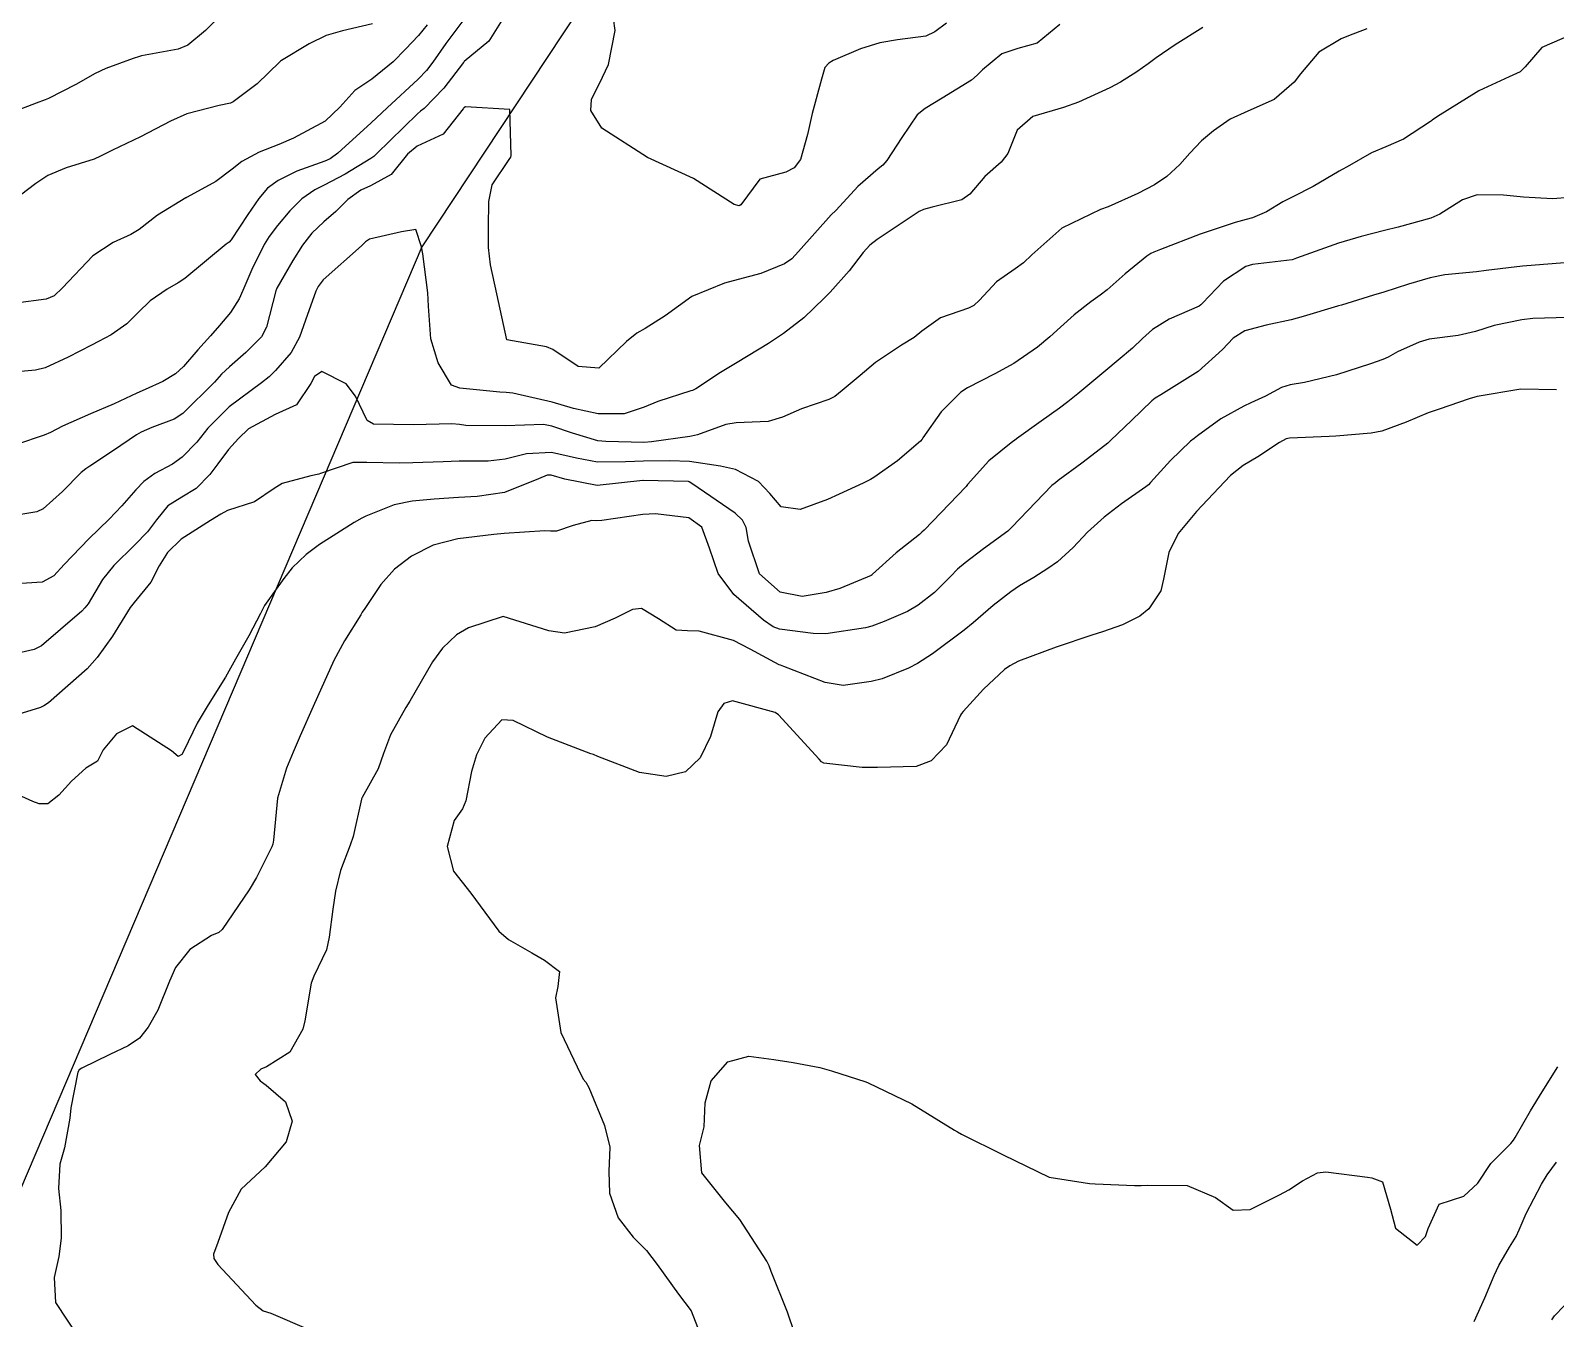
# Model space of a CAD drawing. Header units: metres. Extents: x 318500 to 325275, y 7408834 to 7428799.
# Drawn here: x 319879.1 to 319945.3, y 7411815.9 to 7411871.8 of the extents above; entities that cross this region are included whole.
import ezdxf

# ---------------------------------------------------------------- set-up
doc = ezdxf.new("R2010")
doc.units = ezdxf.units.M
doc.header["$MEASUREMENT"] = 0
for name, color, linetype in [('Curvas de Nivel 1m', 11, 'Continuous'), ('Curvas de Nivel 5m', 15, 'Continuous'), ('Vias Secundárias', 230, 'Continuous')]:
    doc.layers.add(name, color=color, linetype=linetype)

msp = doc.modelspace()

# ---------------------------------------------------------------- linework, layer by layer
at = {"layer": 'Curvas de Nivel 1m', "flags": 128}
for points, elevation in [([(319897.979, 7411872.322), (319897.148, 7411871.213), (319896.593, 7411870.404), (319896.311, 7411870.042), (319895.943, 7411869.675), (319894.6, 7411868.43), (319893.913, 7411867.779), (319892.469, 7411866.461), (319892.14, 7411866.223), (319891.895, 7411866.113), (319890.691, 7411865.678), (319889.882, 7411865.273), (319889.422, 7411864.951), (319889.034, 7411864.503), (319888.565, 7411863.804), (319887.843, 7411862.708), (319887.752, 7411862.61), (319887.617, 7411862.523), (319885.825, 7411861.024), (319885.544, 7411860.832), (319885.058, 7411860.558), (319884.321, 7411860.056), (319883.805, 7411859.556), (319883.31, 7411859.065), (319882.636, 7411858.587), (319882.088, 7411858.293), (319881.783, 7411858.138), (319880.775, 7411857.615), (319879.768, 7411857.147), (319879.35, 7411857.05), (319877.764, 7411856.911)], 736), ([(319887.472, 7411872.528), (319886.727, 7411871.78), (319885.959, 7411871.151), (319885.543, 7411870.968), (319883.952, 7411870.678), (319883.864, 7411870.659), (319883.59, 7411870.575), (319882.397, 7411870.139), (319881.94, 7411869.918), (319881.103, 7411869.442), (319879.923, 7411868.835), (319879.78, 7411868.773), (319879.378, 7411868.635), (319878.332, 7411868.23)], 739), ([(319923.777, 7411872.043), (319922.793, 7411871.232), (319921.964, 7411871.001), (319921.269, 7411870.768), (319920.423, 7411870.085), (319920.192, 7411869.843), (319919.945, 7411869.633), (319918.671, 7411868.842), (319917.933, 7411868.402), (319917.585, 7411868.125), (319916.931, 7411867.15), (319916.274, 7411866.144), (319916.098, 7411865.946), (319915.894, 7411865.779), (319915.025, 7411865.016), (319914.238, 7411864.166), (319914.057, 7411863.979), (319913.866, 7411863.79), (319912.447, 7411862.191), (319912.157, 7411861.883), (319911.842, 7411861.669), (319910.814, 7411861.237), (319909.831, 7411860.978), (319909.236, 7411860.828), (319907.82, 7411860.25), (319906.665, 7411859.41), (319905.799, 7411858.856), (319905.431, 7411858.65), (319904.989, 7411858.292), (319903.778, 7411857.135), (319902.887, 7411857.211), (319901.786, 7411857.941), (319901.511, 7411858.058), (319899.79, 7411858.36), (319899.36, 7411860.367), (319899.085, 7411861.623), (319898.999, 7411862.373), (319898.994, 7411863.232), (319899.013, 7411864.373), (319899.158, 7411865.094), (319899.897, 7411866.19), (319899.973, 7411866.285), (319899.989, 7411866.359), (319899.93, 7411868.36), (319898.008, 7411868.466), (319897.93, 7411868.427), (319897.914, 7411868.407), (319897.898, 7411868.39), (319897.03, 7411867.282), (319895.905, 7411866.766), (319895.485, 7411866.416), (319894.781, 7411865.532), (319893.879, 7411865.051), (319893.462, 7411864.86), (319892.904, 7411864.454), (319892.385, 7411863.94), (319891.855, 7411863.478), (319891.332, 7411862.991), (319890.928, 7411862.479), (319890.509, 7411861.808), (319889.821, 7411860.605), (319889.777, 7411860.491), (319889.376, 7411858.917), (319889.15, 7411858.5), (319888.478, 7411857.811), (319887.77, 7411857.199), (319887.419, 7411856.872), (319887.11, 7411856.53), (319885.746, 7411855.166), (319885.372, 7411854.925), (319884.405, 7411854.563), (319883.94, 7411854.365), (319883.735, 7411854.25), (319882.739, 7411853.571), (319881.714, 7411852.891), (319881.538, 7411852.777), (319881.336, 7411852.606), (319880.532, 7411851.783), (319879.686, 7411851.038), (319879.405, 7411850.911), (319877.87, 7411850.648)], 734), ([(319937.097, 7411871.863), (319936.3, 7411871.55), (319935.973, 7411871.429), (319935.007, 7411870.851), (319934.213, 7411869.906), (319933.946, 7411869.537), (319933.069, 7411868.789), (319931.934, 7411868.286), (319931.165, 7411867.941), (319930.438, 7411867.436), (319929.916, 7411866.994), (319929.411, 7411866.464), (319928.986, 7411865.974), (319928.424, 7411865.45), (319927.886, 7411865.087), (319927.16, 7411864.718), (319925.872, 7411864.136), (319925.539, 7411864.015), (319923.862, 7411863.215), (319922.569, 7411862.059), (319922.203, 7411861.706), (319921.841, 7411861.453), (319921.03, 7411860.88), (319920.299, 7411860.085), (319920.052, 7411859.852), (319919.815, 7411859.744), (319918.6, 7411859.316), (319917.799, 7411858.738), (319917.456, 7411858.464), (319916.905, 7411858.133), (319915.782, 7411857.381), (319915.112, 7411856.821), (319914.342, 7411856.164), (319914.021, 7411855.912), (319913.764, 7411855.774), (319912.575, 7411855.371), (319911.752, 7411855.005), (319911.128, 7411854.83), (319909.748, 7411854.77), (319909.29, 7411854.692), (319908.063, 7411854.247), (319907.806, 7411854.182), (319907.739, 7411854.17), (319906.073, 7411853.937), (319905.735, 7411853.92), (319904.083, 7411853.956), (319903.735, 7411853.991), (319902.636, 7411854.321), (319901.744, 7411854.627), (319901.392, 7411854.689), (319899.744, 7411854.64), (319898.011, 7411854.653), (319897.743, 7411854.688), (319897.407, 7411854.73), (319895.743, 7411854.68), (319894.012, 7411854.705), (319893.744, 7411854.863), (319893.234, 7411855.927), (319892.828, 7411856.454), (319891.768, 7411856.998), (319891.458, 7411856.78), (319891.297, 7411856.475), (319890.679, 7411855.552), (319889.746, 7411855.128), (319888.594, 7411854.507), (319888.158, 7411854.09), (319887.726, 7411853.606), (319887.255, 7411852.989), (319886.921, 7411852.532), (319886.327, 7411851.915), (319885.695, 7411851.543), (319885.086, 7411851.159), (319884.598, 7411850.561), (319884.204, 7411850.035), (319883.669, 7411849.48), (319882.748, 7411848.584), (319882.266, 7411847.976), (319881.635, 7411846.922), (319881.498, 7411846.736), (319881.359, 7411846.604), (319880.434, 7411845.801), (319879.607, 7411845.097), (319879.298, 7411844.94), (319878.041, 7411844.646)], 732), ([(319945.978, 7411871.607), (319944.684, 7411871.048), (319943.957, 7411870.215), (319943.739, 7411869.988), (319943.263, 7411869.78), (319941.944, 7411869.17), (319940.161, 7411868.056), (319939.931, 7411867.892), (319939.897, 7411867.864), (319939.861, 7411867.831), (319938.689, 7411867.072), (319937.913, 7411866.738), (319937.298, 7411866.471), (319936.243, 7411865.875), (319936.026, 7411865.75), (319935.897, 7411865.681), (319934.766, 7411865.017), (319933.88, 7411864.572), (319933.444, 7411864.347), (319932.742, 7411863.921), (319932.137, 7411863.658), (319931.866, 7411863.579), (319931.377, 7411863.449), (319929.86, 7411862.956), (319928.148, 7411862.281), (319927.852, 7411862.162), (319927.731, 7411862.111), (319927.557, 7411861.993), (319926.611, 7411861.229), (319925.828, 7411860.54), (319925.532, 7411860.307), (319925.13, 7411860.02), (319924.397, 7411859.445), (319923.803, 7411858.915), (319923.345, 7411858.498), (319922.806, 7411858.055), (319921.783, 7411857.341), (319920.962, 7411856.895), (319919.772, 7411856.29), (319919.48, 7411856.094), (319918.627, 7411855.237), (319917.844, 7411854.118), (319917.802, 7411854.056), (319917.738, 7411853.975), (319916.744, 7411853.115), (319915.714, 7411852.393), (319915.561, 7411852.303), (319915.247, 7411852.155), (319914.202, 7411851.668), (319913.703, 7411851.447), (319912.51, 7411851), (319911.699, 7411851.117), (319911.195, 7411851.698), (319910.704, 7411852.215), (319909.718, 7411852.739), (319909.068, 7411852.889), (319907.722, 7411853.082), (319906.871, 7411853.114), (319905.722, 7411853.1), (319904.936, 7411853.078), (319903.721, 7411853.054), (319902.81, 7411853.233), (319901.727, 7411853.479), (319900.647, 7411853.426), (319899.722, 7411853.19), (319898.992, 7411853.1), (319897.721, 7411853.1), (319897.037, 7411853.08), (319895.719, 7411853.031), (319895.127, 7411853.01), (319893.719, 7411853.051), (319893.123, 7411853.045), (319891.712, 7411852.574), (319891.638, 7411852.544), (319891.299, 7411852.474), (319890.052, 7411852.139), (319889.701, 7411851.922), (319888.853, 7411851.342), (319887.687, 7411850.965), (319887.398, 7411850.81), (319886.938, 7411850.531), (319885.672, 7411849.717), (319885.085, 7411849.136), (319884.71, 7411848.56), (319884.354, 7411847.858), (319883.636, 7411846.974), (319883.456, 7411846.75), (319883.347, 7411846.574), (319882.688, 7411845.51), (319882.023, 7411844.594), (319881.595, 7411844.095), (319879.923, 7411842.625), (319879.721, 7411842.484), (319879.577, 7411842.424), (319878.21, 7411842)], 731), ([(319896.345, 7411872.035), (319895.967, 7411871.567), (319895.396, 7411870.981), (319894.872, 7411870.426), (319893.939, 7411869.673), (319893.205, 7411869.177), (319892.559, 7411868.46), (319891.914, 7411867.857), (319890.538, 7411867.116), (319889.903, 7411866.838), (319889.05, 7411866.503), (319888.307, 7411866.1), (319887.889, 7411865.766), (319887.179, 7411865.232), (319885.93, 7411864.549), (319885.89, 7411864.53), (319885.87, 7411864.519), (319884.652, 7411863.768), (319883.849, 7411863.156), (319883.49, 7411862.931), (319882.716, 7411862.587), (319881.834, 7411862.007), (319880.52, 7411860.62), (319880.163, 7411860.277), (319879.812, 7411860.129), (319878.502, 7411859.95)], 737), ([(319929.979, 7411871.914), (319928.785, 7411871.161), (319927.959, 7411870.596), (319927.607, 7411870.342), (319927.125, 7411869.998), (319926.413, 7411869.538), (319925.943, 7411869.298), (319924.584, 7411868.677), (319923.934, 7411868.441), (319922.612, 7411868.06), (319921.921, 7411867.454), (319921.525, 7411866.455), (319921.238, 7411866.077), (319920.527, 7411865.447), (319919.879, 7411864.689), (319919.533, 7411864.437), (319918.245, 7411864.114), (319917.869, 7411864.02), (319917.676, 7411863.931), (319915.856, 7411862.719), (319915.539, 7411862.467), (319915.253, 7411862.156), (319914.642, 7411861.358), (319913.824, 7411860.435), (319913.69, 7411860.304), (319913.552, 7411860.174), (319912.68, 7411859.314), (319911.797, 7411858.645), (319911.533, 7411858.465), (319911.15, 7411858.21), (319909.781, 7411857.379), (319909.069, 7411856.945), (319907.993, 7411856.248), (319907.842, 7411856.176), (319907.769, 7411856.153), (319906.34, 7411855.692), (319905.758, 7411855.45), (319904.884, 7411855.162), (319903.753, 7411855.151), (319902.692, 7411855.385), (319901.76, 7411855.656), (319900.062, 7411856.059), (319899.766, 7411856.086), (319899.495, 7411856.093), (319897.759, 7411856.271), (319897.4, 7411856.394), (319896.812, 7411857.362), (319896.5, 7411858.403), (319896.394, 7411859.821), (319896.368, 7411860.405), (319896.148, 7411862.096), (319896.096, 7411862.407), (319895.851, 7411863.151), (319895.224, 7411863.044), (319893.844, 7411862.732), (319893.671, 7411862.615), (319893.49, 7411862.445), (319891.825, 7411860.975), (319891.612, 7411860.683), (319891.508, 7411860.473), (319891.061, 7411859.217), (319890.807, 7411858.48), (319890.444, 7411857.819), (319889.768, 7411857.034), (319889.493, 7411856.765), (319889.154, 7411856.499), (319887.749, 7411855.455), (319886.824, 7411854.534), (319886.345, 7411853.927), (319885.721, 7411853.274), (319885.291, 7411852.98), (319884.528, 7411852.562), (319884.049, 7411852.222), (319883.699, 7411851.863), (319883.101, 7411851.166), (319882.55, 7411850.587), (319881.671, 7411849.736), (319880.593, 7411848.616), (319880.148, 7411848.127), (319879.648, 7411847.857), (319878.511, 7411847.777)], 733), ([(319893.974, 7411872.072), (319892.663, 7411871.767), (319891.966, 7411871.563), (319891.227, 7411871.211), (319890.022, 7411870.489), (319889.981, 7411870.458), (319889.949, 7411870.428), (319888.966, 7411869.473), (319887.922, 7411868.687), (319887.805, 7411868.638), (319887.318, 7411868.529), (319885.916, 7411868.165), (319885.204, 7411867.848), (319883.906, 7411867.178), (319882.69, 7411866.588), (319882.166, 7411866.326), (319881.894, 7411866.202), (319880.684, 7411865.822), (319879.883, 7411865.495), (319879.368, 7411865.144), (319878.699, 7411864.642)], 738), ([(319945.85, 7411861.728), (319944.033, 7411861.583), (319943.847, 7411861.566), (319942.267, 7411861.37), (319941.843, 7411861.321), (319940.477, 7411861.184), (319939.838, 7411861.057), (319938.9, 7411860.774), (319937.829, 7411860.435), (319937.381, 7411860.302), (319935.987, 7411859.877), (319935.863, 7411859.836), (319935.819, 7411859.822), (319934.337, 7411859.378), (319933.81, 7411859.236), (319932.731, 7411858.996), (319931.802, 7411858.759), (319931.294, 7411858.441), (319930.828, 7411857.944), (319929.78, 7411856.992), (319928.155, 7411855.984), (319927.916, 7411855.84), (319927.766, 7411855.718), (319926.88, 7411854.872), (319925.984, 7411854.008), (319925.86, 7411853.887), (319925.737, 7411853.782), (319924.735, 7411853.014), (319923.713, 7411852.261), (319923.585, 7411852.169), (319923.432, 7411852.044), (319921.692, 7411850.243), (319921.611, 7411850.15), (319921.529, 7411850.072), (319920.466, 7411849.294), (319919.669, 7411848.698), (319919.342, 7411848.418), (319919.034, 7411848.099), (319918.347, 7411847.412), (319917.641, 7411846.855), (319917.175, 7411846.589), (319916.153, 7411846.142), (319915.628, 7411845.948), (319915.346, 7411845.872), (319913.624, 7411845.611), (319913.077, 7411845.631), (319911.626, 7411845.82), (319911.347, 7411845.924), (319910.933, 7411846.21), (319909.646, 7411847.315), (319908.96, 7411848.237), (319908.589, 7411849.329), (319908.255, 7411850.244), (319907.694, 7411850.645), (319906.249, 7411850.825), (319905.695, 7411850.785), (319903.911, 7411850.526), (319903.692, 7411850.519), (319903.48, 7411850.524), (319902.666, 7411850.32), (319901.948, 7411850.066), (319901.686, 7411850.074), (319901.438, 7411850.086), (319899.676, 7411849.959), (319899.229, 7411849.92), (319897.673, 7411849.738), (319896.604, 7411849.467), (319895.666, 7411848.98), (319894.928, 7411848.421), (319894.326, 7411847.754), (319893.634, 7411846.717), (319893.525, 7411846.548), (319893.457, 7411846.443), (319892.76, 7411845.306), (319892.292, 7411844.46), (319891.584, 7411842.881), (319891.4, 7411842.463), (319890.839, 7411841.193), (319890.529, 7411840.475), (319890.236, 7411839.783), (319889.853, 7411838.485), (319889.677, 7411836.663), (319889.648, 7411836.488), (319889.609, 7411836.378), (319889.495, 7411836.144), (319888.934, 7411835.043), (319888.616, 7411834.503), (319887.444, 7411832.788), (319887.301, 7411832.663), (319886.986, 7411832.525), (319886.049, 7411831.919), (319885.426, 7411831.142), (319885.168, 7411830.544), (319884.655, 7411829.297), (319884.237, 7411828.557), (319883.864, 7411828.082), (319883.378, 7411827.741), (319882.584, 7411827.37), (319881.363, 7411826.778), (319881.254, 7411826.709), (319881.188, 7411826.602), (319880.889, 7411825.061), (319880.839, 7411824.605), (319880.613, 7411823.315), (319880.414, 7411822.609), (319880.352, 7411821.551), (319880.458, 7411820.608), (319880.473, 7411819.402), (319880.371, 7411818.609), (319880.159, 7411817.698), (319880.216, 7411816.61), (319881.208, 7411815.124)], 729), ([(319945.814, 7411859.33), (319944.289, 7411859.289), (319943.812, 7411859.24), (319942.613, 7411858.983), (319941.804, 7411858.729), (319941.057, 7411858.555), (319939.798, 7411858.389), (319939.36, 7411858.271), (319938.42, 7411857.844), (319938.015, 7411857.621), (319937.787, 7411857.514), (319937.249, 7411857.322), (319935.78, 7411856.852), (319934.394, 7411856.518), (319933.775, 7411856.408), (319933.394, 7411856.293), (319932.702, 7411855.921), (319932.065, 7411855.627), (319931.763, 7411855.495), (319930.767, 7411854.933), (319929.744, 7411854.196), (319929.611, 7411854.093), (319929.451, 7411853.964), (319928.577, 7411853.127), (319927.713, 7411852.183), (319927.618, 7411852.084), (319927.506, 7411851.992), (319926.458, 7411851.247), (319925.697, 7411850.679), (319924.984, 7411850.021), (319924.353, 7411849.356), (319923.671, 7411848.743), (319923.265, 7411848.447), (319922.649, 7411848.055), (319922.03, 7411847.689), (319921.651, 7411847.441), (319920.881, 7411846.838), (319920.021, 7411846.086), (319919.627, 7411845.769), (319918.251, 7411844.745), (319917.612, 7411844.327), (319917.211, 7411844.124), (319916.074, 7411843.665), (319915.601, 7411843.54), (319914.377, 7411843.379), (319913.6, 7411843.503), (319911.809, 7411844.197), (319911.663, 7411844.252), (319911.611, 7411844.275), (319910.354, 7411844.956), (319909.621, 7411845.322), (319908.134, 7411845.736), (319907.625, 7411845.746), (319907.144, 7411845.776), (319906.368, 7411846.269), (319905.636, 7411846.709), (319905.249, 7411846.673), (319904.493, 7411846.297), (319903.626, 7411845.912), (319902.298, 7411845.648), (319901.621, 7411845.747), (319899.63, 7411846.36), (319898.136, 7411845.869), (319897.618, 7411845.575), (319897.007, 7411844.998), (319896.573, 7411844.4), (319895.583, 7411842.696), (319895.408, 7411842.413), (319894.746, 7411841.238), (319894.445, 7411840.427), (319894.216, 7411839.754), (319893.521, 7411838.512), (319893.497, 7411838.464), (319893.485, 7411838.44), (319893.124, 7411836.824), (319892.998, 7411836.445), (319892.582, 7411835.35), (319892.369, 7411834.451), (319892.243, 7411833.667), (319892.086, 7411832.454), (319891.98, 7411831.909), (319891.423, 7411830.765), (319891.311, 7411830.462), (319891.032, 7411828.829), (319890.944, 7411828.467), (319890.387, 7411827.462), (319889.365, 7411826.826), (319889.132, 7411826.725), (319888.886, 7411826.497), (319889.092, 7411826.229), (319889.356, 7411826.043), (319890.191, 7411825.32), (319890.487, 7411824.473), (319890.219, 7411823.584), (319889.31, 7411822.49), (319888.28, 7411821.521), (319887.72, 7411820.513), (319887.267, 7411819.219), (319887.08, 7411818.703), (319887.092, 7411818.522), (319887.256, 7411818.254), (319888.915, 7411816.495), (319889.226, 7411816.245), (319889.562, 7411816.148), (319891.215, 7411815.433)], 728), ([(319945.325, 7411856.204), (319943.775, 7411856.22), (319941.884, 7411855.912), (319941.771, 7411855.881), (319941.534, 7411855.804), (319940.228, 7411855.358), (319939.76, 7411855.193), (319938.796, 7411854.798), (319937.748, 7411854.411), (319937.282, 7411854.321), (319935.745, 7411854.186), (319935.456, 7411854.172), (319933.743, 7411854.101), (319933.588, 7411854.066), (319933.307, 7411853.914), (319932.364, 7411853.29), (319931.725, 7411852.911), (319931.175, 7411852.481), (319930.669, 7411851.946), (319929.7, 7411850.914), (319928.909, 7411849.972), (319928.512, 7411849.143), (319928.277, 7411847.981), (319928.162, 7411847.473), (319927.641, 7411846.692), (319927.251, 7411846.378), (319926.493, 7411846.001), (319925.627, 7411845.707), (319925.171, 7411845.562), (319923.62, 7411845.037), (319921.984, 7411844.427), (319921.612, 7411844.23), (319921.374, 7411844.064), (319920.461, 7411843.213), (319919.582, 7411842.24), (319919.513, 7411842.159), (319919.474, 7411842.092), (319918.857, 7411840.804), (319918.202, 7411840.11), (319917.547, 7411839.865), (319915.871, 7411839.813), (319915.547, 7411839.814), (319915.213, 7411839.811), (319913.548, 7411839.997), (319913.436, 7411840.059), (319913.344, 7411840.173), (319911.579, 7411842.107), (319911.434, 7411842.201), (319909.587, 7411842.701), (319909.213, 7411842.598), (319908.953, 7411842.229), (319908.633, 7411841.165), (319908.186, 7411840.24), (319907.544, 7411839.634), (319906.7, 7411839.421), (319905.543, 7411839.594), (319903.743, 7411840.298), (319903.551, 7411840.378), (319903.443, 7411840.41), (319901.562, 7411841.13), (319900.065, 7411841.861), (319899.573, 7411841.877), (319898.844, 7411841.084), (319898.48, 7411840.371), (319898.267, 7411839.645), (319898.013, 7411838.375), (319897.876, 7411838.017), (319897.511, 7411837.524), (319897.206, 7411836.384), (319897.484, 7411835.319), (319898.228, 7411834.372), (319899.445, 7411832.711), (319899.861, 7411832.354), (319900.88, 7411831.784), (319901.431, 7411831.456), (319902.074, 7411830.968), (319902.008, 7411830.321), (319901.903, 7411829.832), (319902.143, 7411828.319), (319902.841, 7411826.835), (319903.108, 7411826.304), (319903.218, 7411826.162), (319903.356, 7411825.929), (319904.03, 7411824.293), (319904.262, 7411823.354), (319904.215, 7411822.291), (319904.241, 7411821.346), (319904.617, 7411820.287), (319905.272, 7411819.443), (319905.857, 7411818.863), (319906.317, 7411818.264), (319907.241, 7411816.97), (319907.785, 7411816.242), (319908.165, 7411815.286)], 727), ([(319912.284, 7411815.252), (319911.968, 7411816.189), (319911.256, 7411817.958), (319911.171, 7411818.201), (319911.066, 7411818.398), (319909.902, 7411820.214), (319909.291, 7411820.932), (319908.254, 7411822.236), (319908.151, 7411823.415), (319908.349, 7411824.235), (319908.39, 7411825.269), (319908.657, 7411826.231), (319909.378, 7411827.054), (319910.295, 7411827.297), (319911.38, 7411827.157), (319912.216, 7411827.025), (319913.376, 7411826.803), (319913.875, 7411826.662), (319915.37, 7411826.176), (319915.471, 7411826.139), (319917.357, 7411825.228), (319919.216, 7411824.092), (319919.339, 7411824.011), (319919.513, 7411823.912), (319921.324, 7411823.012), (319923.31, 7411822.04), (319925.062, 7411821.768), (319925.307, 7411821.751), (319927.013, 7411821.69), (319927.307, 7411821.689), (319927.58, 7411821.705), (319929.307, 7411821.686), (319930.53, 7411821.169), (319931.297, 7411820.62), (319932.028, 7411820.65), (319933.304, 7411821.281), (319933.707, 7411821.495), (319934.301, 7411821.89), (319934.959, 7411822.24), (319935.316, 7411822.279), (319937.122, 7411822.044), (319937.312, 7411822.013), (319937.771, 7411821.843), (319938.125, 7411820.664), (319938.336, 7411819.834), (319939.279, 7411819.104), (319939.63, 7411819.471), (319939.748, 7411819.815), (319940.235, 7411820.876), (319941.304, 7411821.222), (319941.9, 7411821.791), (319942.465, 7411822.641), (319943.336, 7411823.513), (319943.455, 7411823.651), (319943.53, 7411823.767), (319944.197, 7411824.918), (319944.699, 7411825.75), (319945.381, 7411826.837)], 727), ([(319941.746, 7411815.792), (319942.214, 7411816.817), (319942.612, 7411817.78), (319942.824, 7411818.22), (319943.279, 7411819.005), (319943.572, 7411819.48), (319943.704, 7411819.764), (319944.003, 7411820.465), (319944.666, 7411821.75), (319944.913, 7411822.149), (319945.324, 7411822.694)], 728), ([(319945.113, 7411815.86), (319945.234, 7411816.031), (319946.075, 7411816.904)], 729)]:
    msp.add_lwpolyline(points, dxfattribs=dict(at, elevation=elevation))
at = {"layer": 'Curvas de Nivel 5m', "flags": 128}
for points, elevation in [([(319899.661, 7411872.365), (319899.011, 7411871.328), (319897.951, 7411870.434), (319897.926, 7411870.414), (319897.914, 7411870.39), (319897.058, 7411869.28), (319896.208, 7411868.407), (319896.057, 7411868.28), (319895.926, 7411868.171), (319894.146, 7411866.436), (319894.021, 7411866.315), (319893.897, 7411866.227), (319892.79, 7411865.553), (319891.879, 7411865.073), (319891.475, 7411864.875), (319890.911, 7411864.48), (319890.39, 7411863.957), (319889.853, 7411863.331), (319889.488, 7411862.853), (319889.272, 7411862.499), (319888.741, 7411861.418), (319888.342, 7411860.512), (319888.182, 7411860.147), (319887.806, 7411859.553), (319887.334, 7411858.99), (319886.939, 7411858.533), (319886.396, 7411857.926), (319885.77, 7411857.203), (319885.431, 7411856.888), (319884.869, 7411856.559), (319884.11, 7411856.213), (319883.755, 7411856.058), (319882.76, 7411855.595), (319881.746, 7411855.162), (319880.521, 7411854.618), (319880.01, 7411854.351), (319879.734, 7411854.225), (319878.536, 7411853.833)], 735), ([(319918.868, 7411872.107), (319918.364, 7411871.724), (319917.971, 7411871.539), (319916.735, 7411871.372), (319915.966, 7411871.245), (319915.139, 7411870.982), (319913.955, 7411870.481), (319913.755, 7411870.371), (319913.589, 7411870.175), (319913.439, 7411869.672), (319913.038, 7411868.183), (319912.833, 7411867.269), (319912.527, 7411866.191), (319912.26, 7411865.829), (319911.892, 7411865.64), (319910.773, 7411865.33), (319909.947, 7411864.229), (319909.869, 7411864.173), (319909.659, 7411864.232), (319907.887, 7411865.365), (319905.9, 7411866.28), (319903.919, 7411867.554), (319903.439, 7411868.315), (319903.46, 7411868.789), (319903.945, 7411869.764), (319904.21, 7411870.306), (319904.498, 7411871.777), (319904.42, 7411872.303)], 735), ([(319945.882, 7411864.539), (319945.15, 7411864.489), (319943.882, 7411864.554), (319943.027, 7411864.638), (319941.883, 7411864.662), (319941.246, 7411864.443), (319940.261, 7411863.824), (319939.868, 7411863.645), (319938.453, 7411863.255), (319937.863, 7411863.102), (319936.846, 7411862.852), (319935.857, 7411862.562), (319934.048, 7411861.907), (319933.904, 7411861.854), (319933.849, 7411861.839), (319932.134, 7411861.639), (319931.844, 7411861.549), (319930.875, 7411860.904), (319929.965, 7411859.958), (319929.895, 7411859.883), (319929.818, 7411859.825), (319928.526, 7411859.263), (319927.802, 7411858.82), (319927.369, 7411858.421), (319926.926, 7411857.999), (319926.308, 7411857.481), (319925.78, 7411857.041), (319924.556, 7411856.028), (319924.126, 7411855.673), (319923.76, 7411855.4), (319922.97, 7411854.833), (319921.905, 7411854.068), (319921.81, 7411853.998), (319921.738, 7411853.95), (319920.695, 7411853.111), (319919.776, 7411852.089), (319919.746, 7411852.054), (319919.709, 7411852.009), (319917.891, 7411850.117), (319917.789, 7411850.018), (319917.687, 7411849.929), (319916.677, 7411849.133), (319915.661, 7411848.202), (319915.636, 7411848.175), (319915.589, 7411848.151), (319914.23, 7411847.586), (319913.649, 7411847.41), (319912.599, 7411847.233), (319911.648, 7411847.425), (319910.757, 7411848.214), (319910.274, 7411849.628), (319910.171, 7411850.223), (319910.017, 7411850.549), (319909.696, 7411850.854), (319907.816, 7411852.142), (319907.71, 7411852.211), (319907.681, 7411852.221), (319905.71, 7411852.263), (319905.694, 7411852.265), (319903.707, 7411852.041), (319902.308, 7411852.324), (319901.713, 7411852.503), (319901.546, 7411852.499), (319901.175, 7411852.338), (319899.701, 7411851.75), (319898.511, 7411851.564), (319897.697, 7411851.532), (319896.638, 7411851.458), (319895.694, 7411851.363), (319894.906, 7411851.208), (319893.684, 7411850.712), (319893.502, 7411850.624), (319893.169, 7411850.448), (319891.67, 7411849.49), (319891.089, 7411849.052), (319890.483, 7411848.482), (319890.124, 7411848.014), (319889.643, 7411847.347), (319889.285, 7411846.846), (319889.105, 7411846.498), (319888.599, 7411845.521), (319888.03, 7411844.514), (319887.592, 7411843.735), (319886.843, 7411842.531), (319886.367, 7411841.74), (319885.784, 7411840.538), (319885.706, 7411840.38), (319885.546, 7411840.297), (319885.249, 7411840.545), (319883.566, 7411841.618), (319882.871, 7411841.27), (319882.292, 7411840.589), (319882.045, 7411840.09), (319881.538, 7411839.784), (319880.91, 7411839.225), (319880.364, 7411838.612), (319879.886, 7411838.246), (319879.516, 7411838.239), (319879.238, 7411838.345), (319878.6, 7411838.634)], 730)]:
    msp.add_lwpolyline(points, dxfattribs=dict(at, elevation=elevation))
at = {"layer": 'Vias Secundárias'}
msp.add_lwpolyline([(320087.278, 7412247.127, -0.014358), (320091.615, 7412235.448, -0.210671), (320090.732, 7412225.495, -0.000021), (320083.409, 7412212.211), (320061.364, 7412170.263), (320053.414, 7412153.968), (320042.345, 7412132.028), (320019.687, 7412088.313), (320003.953, 7412060.357), (319980.666, 7412017.206), (319963.67, 7411984.861), (319950.071, 7411952.494), (319943.404, 7411935.156, -0.240574), (319940.008, 7411928.874, 0.114999), (319934.208, 7411922.507), (319923.39, 7411903.159), (319909.67, 7411882.904), (319896.105, 7411862.402), (319877.03, 7411817.618, -0.119408), (319869.052, 7411807.55, -0.242192)], format="xyb", dxfattribs=at)

doc.saveas('drawing.dxf')
